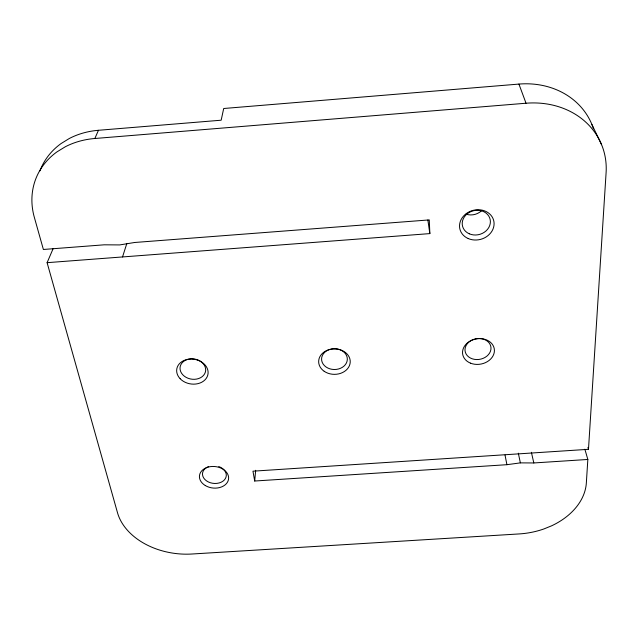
<?xml version="1.0" encoding="UTF-8"?>
<svg xmlns="http://www.w3.org/2000/svg" width="638" height="638" viewBox="0 0 638 638"><rect width="100%" height="100%" fill="white"/><g stroke="black" fill="none" stroke-linecap="round" stroke-linejoin="round"><path stroke-width="0.96" d="M584.863 449.208L587.837 459.464L586.346 482.918A66.559 48.169 -8.7 0 1 551.495 525.864L543.855 528.966A66.559 48.169 -8.7 0 1 519.252 533.926L191.934 554.015A65.251 46.805 7.1 0 1 117.504 512.737L47.1 262.673L53.153 248.581M587.837 459.464L533.815 462.957L520.369 462.877L506.915 464.695L254.69 481.02L252.959 471.179L588.483 449.311L606.1 172.643A82.501 71.257 -21.9 0 0 526.031 103.228L518.925 84.08L223.699 108.5L221.171 120.207L98.459 130.288A80.045 67.588 22 0 0 69.319 138.486L61.088 143.55A80.045 67.588 22 0 0 39.955 170.832M254.69 481.02L255.663 470.294M122.528 256.947L126.779 243.652M47.1 262.673L429.845 233.604L429.27 219.911L134.698 242.48L119.721 244.92L104.169 244.817L43.384 249.474L34.34 217.351A81.209 68.21 21.6 0 1 56.942 151.892L65.283 146.78A81.209 68.21 21.6 0 1 94.855 138.494L98.459 130.288M94.855 138.494L526.031 103.228M591.897 124.482L601.594 144.714M587.933 447.453L588.483 449.311M531.398 452.31L533.815 462.957M518.327 453.195L520.369 462.877M505.017 455.014L506.915 464.695M427.859 220.03L429.845 233.604M518.925 84.08A79.575 69.526 -23.2 0 1 593.492 128.828M481.618 210.66A13.773 11.986 -15.8 0 1 466.051 214.121M330.811 349.138A12.88 10.399 0.1 0 1 347.032 361.347A12.88 10.399 0.1 0 1 325.986 366.946A12.88 10.399 0.1 0 1 330.013 349.353M191.591 358.811A12.896 10.176 9.4 0 1 204.654 373.804A12.896 10.176 9.4 0 1 182.763 374.769A12.896 10.176 9.4 0 1 190.762 358.851M475.286 338.914A13.079 10.455 -9.9 0 1 490.447 351.291A13.079 10.455 -9.9 0 1 468.715 356.961A13.079 10.455 -9.9 0 1 474.457 339.129M221.49 467.853A11.947 8.82 6.1 0 1 222.861 481.251A11.947 8.82 6.1 0 1 204.894 479.489A11.947 8.82 6.1 0 1 208.658 466.593M218.762 466.601A11.947 8.82 6.1 0 1 220.852 467.495M324.2 371.3A15.79 12.728 0.1 0 0 349.975 363.947A15.79 12.728 0.1 0 0 329.16 349.624A15.79 12.728 0.1 0 0 324.2 371.3M180.147 378.717A15.806 12.457 9.3 0 0 207.063 376.994A15.806 12.457 9.3 0 0 189.941 359.074A15.806 12.457 9.3 0 0 180.147 378.717M470.517 363.158A16.038 12.8 -9.8 0 0 494.418 350.509A16.038 12.8 -9.8 0 0 470.461 340.883A16.038 12.8 -9.8 0 0 470.517 363.158M205.292 485.542A14.642 10.79 6.1 0 0 228.532 479.266A14.642 10.79 6.1 0 0 208.259 467.072A14.642 10.79 6.1 0 0 205.292 485.542M468.196 238.548A17.433 14.977 -14.9 0 0 494.091 223.699A17.433 14.977 -14.9 0 0 468.132 212.382A17.433 14.977 -14.9 0 0 468.196 238.548M469.305 233.811A14.211 12.226 -15 0 0 490.391 221.657A14.211 12.226 -15 0 0 469.201 212.454A14.211 12.226 -15 0 0 469.305 233.811"/></g></svg>
